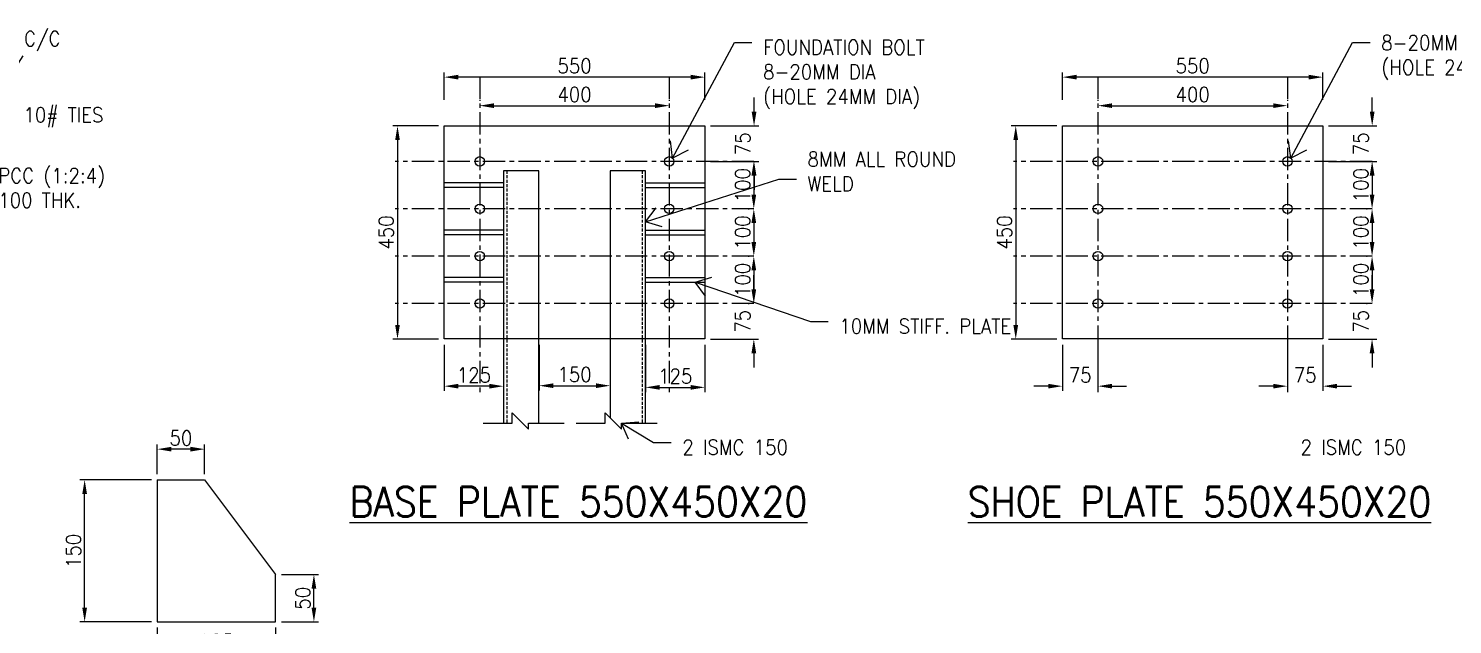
# Model space of a CAD drawing. Header units: millimetres. Extents: x 0 to 1124626, y -157535 to 82123.
# Drawn here: x 323483 to 335508, y 16396 to 21430 of the extents above; entities that cross this region are included whole.
import ezdxf

# ---------------------------------------------------------------- set-up
doc = ezdxf.new("R2010")
doc.units = ezdxf.units.MM
doc.header["$MEASUREMENT"] = 0
doc.linetypes.add('CENTER', pattern=[2, 1.25, -0.25, 0.25, -0.25])
doc.linetypes.add('HIDDEN', pattern=[0.375, 0.25, -0.125])
for name, color, linetype, lineweight in [('CN', 253, 'Continuous', 15), ('Dim', 6, 'Continuous', 13), ('PEDESTAL', 232, 'Continuous', 15), ('Text', 7, 'Continuous', 15), ('TITLE TEXT', 50, 'Continuous', 18)]:
    doc.layers.add(name, color=color, linetype=linetype, lineweight=lineweight)
doc.styles.add('style1', font='romans.shx', dxfattribs={"width": 0.9, "height": 300})
doc.dimstyles.new('4.0 DIM-1', dxfattribs={"dimscale": 40, "dimtxt": 125, "dimasz": 3, "dimexe": 1, "dimexo": 1.2, "dimgap": 0.8, "dimtad": 1, "dimdec": 0, "dimlfac": 0.25, "dimzin": 1, "dimdsep": 46, "dimtxsty": 'style1', "dimcen": 2, "dimclrd": 8, "dimclre": 8, "dimclrt": 7, "dimadec": 0, "dimazin": 0, "dimtfac": 1, "dimtdec": 0, "dimtofl": 0, "dimtmove": 1, "dimatfit": 3, "dimfxl": 1, "dimtolj": 1, "dimtzin": 0, "dimlwd": 9, "dimlwe": 9, "dimarcsym": 1})
doc.dimstyles.new('8.0 DIM-1', dxfattribs={"dimscale": 40, "dimtxt": 125, "dimasz": 3, "dimexe": 1, "dimexo": 1.2, "dimgap": 0.8, "dimtad": 1, "dimdec": 0, "dimlfac": 0.125, "dimzin": 1, "dimdsep": 46, "dimtxsty": 'style1', "dimcen": 2, "dimclrd": 8, "dimclre": 8, "dimclrt": 7, "dimadec": 0, "dimazin": 0, "dimtfac": 1, "dimtdec": 0, "dimtofl": 0, "dimtmove": 1, "dimatfit": 3, "dimfxl": 1, "dimtolj": 1, "dimtzin": 0, "dimlwd": 9, "dimlwe": 9, "dimarcsym": 1})
doc.dimstyles.new('Copy of DIM-1', dxfattribs={"dimscale": 40, "dimtxt": 125, "dimasz": 3, "dimexe": 1, "dimexo": 1.2, "dimgap": 0.8, "dimtad": 1, "dimdec": 0, "dimzin": 1, "dimdsep": 46, "dimtxsty": 'style1', "dimcen": 2, "dimclrd": 8, "dimclre": 8, "dimclrt": 7, "dimadec": 0, "dimazin": 0, "dimtfac": 1, "dimtdec": 0, "dimtofl": 0, "dimtmove": 1, "dimatfit": 3, "dimfxl": 1, "dimtolj": 1, "dimtzin": 0, "dimlwd": 9, "dimlwe": 9, "dimarcsym": 1})

# ---------------------------------------------------------------- blocks, each defined once
blk = doc.blocks.new('*D569')
at = {"layer": 'DEFPOINTS', "color": 0, "ltscale": 20, "transparency": 16777216}
for p in [(326994, 21019), (326994, 20778), (329194, 20778)]:
    blk.add_point(p, dxfattribs=at)
at = {"layer": 'Dim', "color": 8, "lineweight": 9, "ltscale": 20, "transparency": 16777216}
for p, q in [((326994, 20826), (326994, 21059)), ((329194, 20826), (329194, 21059)), ((329074, 21019), (327114, 21019))]:
    blk.add_line(p, q, dxfattribs=at)
at = {"layer": 'Dim', "color": 8, "ltscale": 20, "transparency": 16777216}
for points in [[(327114, 21039), (327114, 20999), (326994, 21019)], [(329074, 20999), (329074, 21039), (329194, 21019)]]:
    blk.add_solid(points, dxfattribs=at)
at = {"layer": 'Dim', "color": 7, "ltscale": 20, "transparency": 16777216, "insert": (328094, 21114), "char_height": 125, "attachment_point": 5, "style": 'style1'}
blk.add_mtext('\\A1;550', dxfattribs=at)
blk = doc.blocks.new('*D570')
at = {"layer": 'DEFPOINTS', "color": 0, "ltscale": 20, "transparency": 16777216}
for p in [(326994, 20607), (326599, 18807), (326994, 18807)]:
    blk.add_point(p, dxfattribs=at)
at = {"layer": 'Dim', "color": 8, "lineweight": 9, "ltscale": 20, "transparency": 16777216}
for p, q in [((326946, 20607), (326559, 20607)), ((326599, 20487), (326599, 18927)), ((326946, 18807), (326559, 18807))]:
    blk.add_line(p, q, dxfattribs=at)
at = {"layer": 'Dim', "color": 8, "ltscale": 20, "transparency": 16777216}
for points in [[(326619, 20487), (326579, 20487), (326599, 20607)], [(326579, 18927), (326619, 18927), (326599, 18807)]]:
    blk.add_solid(points, dxfattribs=at)
at = {"layer": 'Dim', "color": 7, "ltscale": 20, "transparency": 16777216, "insert": (326504, 19707), "char_height": 125, "attachment_point": 5, "rotation": 90, "style": 'style1'}
blk.add_mtext('\\A1;450', dxfattribs=at)
blk = doc.blocks.new('*D571')
at = {"layer": 'DEFPOINTS', "color": 0, "ltscale": 20, "transparency": 16777216}
for p in [(329608, 20307), (329608, 19907), (329608, 19907)]:
    blk.add_point(p, dxfattribs=at)
at = {"layer": 'Dim', "color": 8, "lineweight": 9, "ltscale": 20, "transparency": 16777216}
for p, q in [((329560, 20307), (329568, 20307)), ((329608, 20187), (329608, 20027)), ((329560, 19907), (329568, 19907))]:
    blk.add_line(p, q, dxfattribs=at)
at = {"layer": 'Dim', "color": 8, "ltscale": 20, "transparency": 16777216}
for points in [[(329628, 20187), (329588, 20187), (329608, 20307)], [(329588, 20027), (329628, 20027), (329608, 19907)]]:
    blk.add_solid(points, dxfattribs=at)
at = {"layer": 'Dim', "color": 7, "ltscale": 20, "transparency": 16777216, "insert": (329514, 20107), "char_height": 125, "attachment_point": 5, "rotation": 90, "style": 'style1'}
blk.add_mtext('\\A1;100', dxfattribs=at)
blk = doc.blocks.new('*D572')
at = {"layer": 'DEFPOINTS', "color": 0, "ltscale": 20, "transparency": 16777216}
for p in [(329608, 19907), (329608, 19507), (329608, 19507)]:
    blk.add_point(p, dxfattribs=at)
at = {"layer": 'Dim', "color": 8, "lineweight": 9, "ltscale": 20, "transparency": 16777216}
for p, q in [((329560, 19907), (329568, 19907)), ((329608, 19787), (329608, 19627)), ((329560, 19507), (329568, 19507))]:
    blk.add_line(p, q, dxfattribs=at)
at = {"layer": 'Dim', "color": 8, "ltscale": 20, "transparency": 16777216}
for points in [[(329628, 19787), (329588, 19787), (329608, 19907)], [(329588, 19627), (329628, 19627), (329608, 19507)]]:
    blk.add_solid(points, dxfattribs=at)
at = {"layer": 'Dim', "color": 7, "ltscale": 20, "transparency": 16777216, "insert": (329514, 19707), "char_height": 125, "attachment_point": 5, "rotation": 90, "style": 'style1'}
blk.add_mtext('\\A1;100', dxfattribs=at)
blk = doc.blocks.new('*D573')
at = {"layer": 'DEFPOINTS', "color": 0, "ltscale": 20, "transparency": 16777216}
for p in [(329608, 19507), (329608, 19107), (329608, 19107)]:
    blk.add_point(p, dxfattribs=at)
at = {"layer": 'Dim', "color": 8, "lineweight": 9, "ltscale": 20, "transparency": 16777216}
for p, q in [((329560, 19507), (329568, 19507)), ((329608, 19387), (329608, 19227)), ((329560, 19107), (329568, 19107))]:
    blk.add_line(p, q, dxfattribs=at)
at = {"layer": 'Dim', "color": 8, "ltscale": 20, "transparency": 16777216}
for points in [[(329628, 19387), (329588, 19387), (329608, 19507)], [(329588, 19227), (329628, 19227), (329608, 19107)]]:
    blk.add_solid(points, dxfattribs=at)
at = {"layer": 'Dim', "color": 7, "ltscale": 20, "transparency": 16777216, "insert": (329514, 19307), "char_height": 125, "attachment_point": 5, "rotation": 90, "style": 'style1'}
blk.add_mtext('\\A1;100', dxfattribs=at)
blk = doc.blocks.new('*D574')
at = {"layer": 'DEFPOINTS', "color": 0, "ltscale": 20, "transparency": 16777216}
for p in [(329608, 19107), (329194, 18807), (329608, 18807)]:
    blk.add_point(p, dxfattribs=at)
at = {"layer": 'Dim', "color": 8, "lineweight": 9, "ltscale": 20, "transparency": 16777216}
for p, q in [((329608, 19227), (329608, 19347)), ((329560, 19107), (329568, 19107)), ((329242, 18807), (329648, 18807)), ((329608, 18687), (329608, 18567))]:
    blk.add_line(p, q, dxfattribs=at)
at = {"layer": 'Dim', "color": 8, "ltscale": 20, "transparency": 16777216}
for points in [[(329588, 19227), (329628, 19227), (329608, 19107)], [(329628, 18687), (329588, 18687), (329608, 18807)]]:
    blk.add_solid(points, dxfattribs=at)
at = {"layer": 'Dim', "color": 7, "ltscale": 20, "transparency": 16777216, "insert": (329514, 18957), "char_height": 125, "attachment_point": 5, "rotation": 90, "style": 'style1'}
blk.add_mtext('\\A1;75', dxfattribs=at)
blk = doc.blocks.new('*D575')
at = {"layer": 'DEFPOINTS', "color": 0, "ltscale": 20, "transparency": 16777216}
for p in [(329194, 20607), (329610, 20607), (329194, 20307)]:
    blk.add_point(p, dxfattribs=at)
at = {"layer": 'Dim', "color": 8, "lineweight": 9, "ltscale": 20, "transparency": 16777216}
for p, q in [((329610, 20727), (329610, 20847)), ((329242, 20607), (329650, 20607)), ((329242, 20307), (329650, 20307)), ((329610, 20187), (329610, 20067))]:
    blk.add_line(p, q, dxfattribs=at)
at = {"layer": 'Dim', "color": 8, "ltscale": 20, "transparency": 16777216}
for points in [[(329590, 20727), (329630, 20727), (329610, 20607)], [(329630, 20187), (329590, 20187), (329610, 20307)]]:
    blk.add_solid(points, dxfattribs=at)
at = {"layer": 'Dim', "color": 7, "ltscale": 20, "transparency": 16777216, "insert": (329515, 20457), "char_height": 125, "attachment_point": 5, "rotation": 90, "style": 'style1'}
blk.add_mtext('\\A1;75', dxfattribs=at)
blk = doc.blocks.new('*D576')
at = {"layer": 'DEFPOINTS', "color": 0, "ltscale": 20, "transparency": 16777216}
for p in [(326994, 18807), (327494, 18807), (326994, 18409)]:
    blk.add_point(p, dxfattribs=at)
at = {"layer": 'Dim', "color": 8, "lineweight": 9, "ltscale": 20, "transparency": 16777216}
for p, q in [((326994, 18759), (326994, 18369)), ((327494, 18759), (327494, 18369)), ((327374, 18409), (327114, 18409))]:
    blk.add_line(p, q, dxfattribs=at)
at = {"layer": 'Dim', "color": 8, "ltscale": 20, "transparency": 16777216}
for points in [[(327114, 18429), (327114, 18389), (326994, 18409)], [(327374, 18389), (327374, 18429), (327494, 18409)]]:
    blk.add_solid(points, dxfattribs=at)
at = {"layer": 'Dim', "color": 7, "ltscale": 20, "transparency": 16777216, "insert": (327244, 18503), "char_height": 125, "attachment_point": 5, "style": 'style1'}
blk.add_mtext('\\A1;125', dxfattribs=at)
blk = doc.blocks.new('*D577')
at = {"layer": 'DEFPOINTS', "color": 0, "ltscale": 20, "transparency": 16777216}
for p in [(327794, 18807), (328394, 18807), (328394, 18413)]:
    blk.add_point(p, dxfattribs=at)
at = {"layer": 'Dim', "color": 8, "lineweight": 9, "ltscale": 20, "transparency": 16777216}
for p, q in [((327794, 18759), (327794, 18373)), ((328394, 18759), (328394, 18373)), ((327914, 18413), (328274, 18413))]:
    blk.add_line(p, q, dxfattribs=at)
at = {"layer": 'Dim', "color": 8, "ltscale": 20, "transparency": 16777216}
for points in [[(327914, 18433), (327914, 18393), (327794, 18413)], [(328274, 18393), (328274, 18433), (328394, 18413)]]:
    blk.add_solid(points, dxfattribs=at)
at = {"layer": 'Dim', "color": 7, "ltscale": 20, "transparency": 16777216, "insert": (328094, 18508), "char_height": 125, "attachment_point": 5, "style": 'style1'}
blk.add_mtext('\\A1;150', dxfattribs=at)
blk = doc.blocks.new('*D578')
at = {"layer": 'DEFPOINTS', "color": 0, "ltscale": 20, "transparency": 16777216}
for p in [(328694, 18807), (329194, 18807), (329194, 18399)]:
    blk.add_point(p, dxfattribs=at)
at = {"layer": 'Dim', "color": 8, "lineweight": 9, "ltscale": 20, "transparency": 16777216}
for p, q in [((328694, 18759), (328694, 18359)), ((329194, 18759), (329194, 18359)), ((328814, 18399), (329074, 18399))]:
    blk.add_line(p, q, dxfattribs=at)
at = {"layer": 'Dim', "color": 8, "ltscale": 20, "transparency": 16777216}
for points in [[(328814, 18419), (328814, 18379), (328694, 18399)], [(329074, 18379), (329074, 18419), (329194, 18399)]]:
    blk.add_solid(points, dxfattribs=at)
at = {"layer": 'Dim', "color": 7, "ltscale": 20, "transparency": 16777216, "insert": (328944, 18494), "char_height": 125, "attachment_point": 5, "style": 'style1'}
blk.add_mtext('\\A1;125', dxfattribs=at)
blk = doc.blocks.new('*D579')
at = {"layer": 'DEFPOINTS', "color": 0, "ltscale": 20, "transparency": 16777216}
for p in [(327294, 20778), (328894, 20778), (328894, 20778)]:
    blk.add_point(p, dxfattribs=at)
at = {"layer": 'Dim', "color": 8, "lineweight": 9, "ltscale": 20, "transparency": 16777216}
for p, q in [((327294, 20826), (327294, 20818)), ((328894, 20826), (328894, 20818)), ((327414, 20778), (328774, 20778))]:
    blk.add_line(p, q, dxfattribs=at)
at = {"layer": 'Dim', "color": 8, "ltscale": 20, "transparency": 16777216}
for points in [[(327414, 20798), (327414, 20758), (327294, 20778)], [(328774, 20758), (328774, 20798), (328894, 20778)]]:
    blk.add_solid(points, dxfattribs=at)
at = {"layer": 'Dim', "color": 7, "ltscale": 20, "transparency": 16777216, "insert": (328094, 20872), "char_height": 125, "attachment_point": 5, "style": 'style1'}
blk.add_mtext('\\A1;400', dxfattribs=at)
blk = doc.blocks.new('*D580')
at = {"layer": 'DEFPOINTS', "color": 0, "ltscale": 20, "transparency": 16777216}
for p in [(323957, 17618), (324570, 17618), (324570, 16418)]:
    blk.add_point(p, dxfattribs=at)
at = {"layer": 'Dim', "color": 8, "lineweight": 9, "ltscale": 20, "transparency": 16777216}
for p, q in [((324522, 17618), (323917, 17618)), ((323957, 16538), (323957, 17498)), ((324522, 16418), (323917, 16418))]:
    blk.add_line(p, q, dxfattribs=at)
at = {"layer": 'Dim', "color": 8, "ltscale": 20, "transparency": 16777216}
for points in [[(323977, 17498), (323937, 17498), (323957, 17618)], [(323937, 16538), (323977, 16538), (323957, 16418)]]:
    blk.add_solid(points, dxfattribs=at)
at = {"layer": 'Dim', "color": 7, "ltscale": 20, "transparency": 16777216, "insert": (323863, 17018), "char_height": 125, "attachment_point": 5, "rotation": 90, "style": 'style1'}
blk.add_mtext('\\A1;150', dxfattribs=at)
blk = doc.blocks.new('*D581')
at = {"layer": 'DEFPOINTS', "color": 0, "ltscale": 20, "transparency": 16777216}
for p in [(324570, 17877), (324570, 17618), (324970, 17618)]:
    blk.add_point(p, dxfattribs=at)
at = {"layer": 'Dim', "color": 8, "lineweight": 9, "ltscale": 20, "transparency": 16777216}
for p, q in [((324570, 17666), (324570, 17917)), ((324850, 17877), (324690, 17877)), ((324970, 17666), (324970, 17917))]:
    blk.add_line(p, q, dxfattribs=at)
at = {"layer": 'Dim', "color": 8, "ltscale": 20, "transparency": 16777216}
for points in [[(324690, 17897), (324690, 17857), (324570, 17877)], [(324850, 17857), (324850, 17897), (324970, 17877)]]:
    blk.add_solid(points, dxfattribs=at)
at = {"layer": 'Dim', "color": 7, "ltscale": 20, "transparency": 16777216, "insert": (324770, 17971), "char_height": 125, "attachment_point": 5, "style": 'style1'}
blk.add_mtext('\\A1;50', dxfattribs=at)
blk = doc.blocks.new('*D582')
at = {"layer": 'DEFPOINTS', "color": 0, "ltscale": 20, "transparency": 16777216}
for p in [(324570, 16418), (325570, 16418), (325570, 16157)]:
    blk.add_point(p, dxfattribs=at)
at = {"layer": 'Dim', "color": 8, "lineweight": 9, "ltscale": 20, "transparency": 16777216}
for p, q in [((324570, 16370), (324570, 16117)), ((325570, 16370), (325570, 16117)), ((324690, 16157), (325450, 16157))]:
    blk.add_line(p, q, dxfattribs=at)
at = {"layer": 'Dim', "color": 8, "ltscale": 20, "transparency": 16777216}
for points in [[(324690, 16177), (324690, 16137), (324570, 16157)], [(325450, 16137), (325450, 16177), (325570, 16157)]]:
    blk.add_solid(points, dxfattribs=at)
at = {"layer": 'Dim', "color": 7, "ltscale": 20, "transparency": 16777216, "insert": (325070, 16252), "char_height": 125, "attachment_point": 5, "style": 'style1'}
blk.add_mtext('\\A1;125', dxfattribs=at)
blk = doc.blocks.new('*D583')
at = {"layer": 'DEFPOINTS', "color": 0, "ltscale": 20, "transparency": 16777216}
for p in [(325570, 16818), (325893, 16818), (325570, 16418)]:
    blk.add_point(p, dxfattribs=at)
at = {"layer": 'Dim', "color": 8, "lineweight": 9, "ltscale": 20, "transparency": 16777216}
for p, q in [((325618, 16818), (325933, 16818)), ((325893, 16538), (325893, 16698)), ((325618, 16418), (325933, 16418))]:
    blk.add_line(p, q, dxfattribs=at)
at = {"layer": 'Dim', "color": 8, "ltscale": 20, "transparency": 16777216}
for points in [[(325913, 16698), (325873, 16698), (325893, 16818)], [(325873, 16538), (325913, 16538), (325893, 16418)]]:
    blk.add_solid(points, dxfattribs=at)
at = {"layer": 'Dim', "color": 7, "ltscale": 20, "transparency": 16777216, "insert": (325799, 16618), "char_height": 125, "attachment_point": 5, "rotation": 90, "style": 'style1'}
blk.add_mtext('\\A1;50', dxfattribs=at)
blk = doc.blocks.new('*D554')
at = {"layer": 'DEFPOINTS', "color": 0, "ltscale": 20, "transparency": 16777216}
for p in [(332214, 21019), (332214, 20778), (334414, 20778)]:
    blk.add_point(p, dxfattribs=at)
at = {"layer": 'Dim', "color": 8, "lineweight": 9, "ltscale": 20, "transparency": 16777216}
for p, q in [((332214, 20826), (332214, 21059)), ((334414, 20826), (334414, 21059)), ((334294, 21019), (332334, 21019))]:
    blk.add_line(p, q, dxfattribs=at)
at = {"layer": 'Dim', "color": 8, "ltscale": 20, "transparency": 16777216}
for points in [[(332334, 21039), (332334, 20999), (332214, 21019)], [(334294, 20999), (334294, 21039), (334414, 21019)]]:
    blk.add_solid(points, dxfattribs=at)
at = {"layer": 'Dim', "color": 7, "ltscale": 20, "transparency": 16777216, "insert": (333314, 21114), "char_height": 125, "attachment_point": 5, "style": 'style1'}
blk.add_mtext('\\A1;550', dxfattribs=at)
blk = doc.blocks.new('*D555')
at = {"layer": 'DEFPOINTS', "color": 0, "ltscale": 20, "transparency": 16777216}
for p in [(332214, 20607), (331820, 18807), (332214, 18807)]:
    blk.add_point(p, dxfattribs=at)
at = {"layer": 'Dim', "color": 8, "lineweight": 9, "ltscale": 20, "transparency": 16777216}
for p, q in [((332166, 20607), (331780, 20607)), ((331820, 20487), (331820, 18927)), ((332166, 18807), (331780, 18807))]:
    blk.add_line(p, q, dxfattribs=at)
at = {"layer": 'Dim', "color": 8, "ltscale": 20, "transparency": 16777216}
for points in [[(331840, 20487), (331800, 20487), (331820, 20607)], [(331800, 18927), (331840, 18927), (331820, 18807)]]:
    blk.add_solid(points, dxfattribs=at)
at = {"layer": 'Dim', "color": 7, "ltscale": 20, "transparency": 16777216, "insert": (331725, 19707), "char_height": 125, "attachment_point": 5, "rotation": 90, "style": 'style1'}
blk.add_mtext('\\A1;450', dxfattribs=at)
blk = doc.blocks.new('*D556')
at = {"layer": 'DEFPOINTS', "color": 0, "ltscale": 20, "transparency": 16777216}
for p in [(334829, 20307), (334829, 19907), (334829, 19907)]:
    blk.add_point(p, dxfattribs=at)
at = {"layer": 'Dim', "color": 8, "lineweight": 9, "ltscale": 20, "transparency": 16777216}
for p, q in [((334781, 20307), (334789, 20307)), ((334829, 20187), (334829, 20027)), ((334781, 19907), (334789, 19907))]:
    blk.add_line(p, q, dxfattribs=at)
at = {"layer": 'Dim', "color": 8, "ltscale": 20, "transparency": 16777216}
for points in [[(334849, 20187), (334809, 20187), (334829, 20307)], [(334809, 20027), (334849, 20027), (334829, 19907)]]:
    blk.add_solid(points, dxfattribs=at)
at = {"layer": 'Dim', "color": 7, "ltscale": 20, "transparency": 16777216, "insert": (334735, 20107), "char_height": 125, "attachment_point": 5, "rotation": 90, "style": 'style1'}
blk.add_mtext('\\A1;100', dxfattribs=at)
blk = doc.blocks.new('*D557')
at = {"layer": 'DEFPOINTS', "color": 0, "ltscale": 20, "transparency": 16777216}
for p in [(334829, 19907), (334829, 19507), (334829, 19507)]:
    blk.add_point(p, dxfattribs=at)
at = {"layer": 'Dim', "color": 8, "lineweight": 9, "ltscale": 20, "transparency": 16777216}
for p, q in [((334781, 19907), (334789, 19907)), ((334829, 19787), (334829, 19627)), ((334781, 19507), (334789, 19507))]:
    blk.add_line(p, q, dxfattribs=at)
at = {"layer": 'Dim', "color": 8, "ltscale": 20, "transparency": 16777216}
for points in [[(334849, 19787), (334809, 19787), (334829, 19907)], [(334809, 19627), (334849, 19627), (334829, 19507)]]:
    blk.add_solid(points, dxfattribs=at)
at = {"layer": 'Dim', "color": 7, "ltscale": 20, "transparency": 16777216, "insert": (334735, 19707), "char_height": 125, "attachment_point": 5, "rotation": 90, "style": 'style1'}
blk.add_mtext('\\A1;100', dxfattribs=at)
blk = doc.blocks.new('*D558')
at = {"layer": 'DEFPOINTS', "color": 0, "ltscale": 20, "transparency": 16777216}
for p in [(334829, 19507), (334829, 19107), (334829, 19107)]:
    blk.add_point(p, dxfattribs=at)
at = {"layer": 'Dim', "color": 8, "lineweight": 9, "ltscale": 20, "transparency": 16777216}
for p, q in [((334781, 19507), (334789, 19507)), ((334829, 19387), (334829, 19227)), ((334781, 19107), (334789, 19107))]:
    blk.add_line(p, q, dxfattribs=at)
at = {"layer": 'Dim', "color": 8, "ltscale": 20, "transparency": 16777216}
for points in [[(334849, 19387), (334809, 19387), (334829, 19507)], [(334809, 19227), (334849, 19227), (334829, 19107)]]:
    blk.add_solid(points, dxfattribs=at)
at = {"layer": 'Dim', "color": 7, "ltscale": 20, "transparency": 16777216, "insert": (334735, 19307), "char_height": 125, "attachment_point": 5, "rotation": 90, "style": 'style1'}
blk.add_mtext('\\A1;100', dxfattribs=at)
blk = doc.blocks.new('*D559')
at = {"layer": 'DEFPOINTS', "color": 0, "ltscale": 20, "transparency": 16777216}
for p in [(334829, 19107), (334414, 18807), (334829, 18807)]:
    blk.add_point(p, dxfattribs=at)
at = {"layer": 'Dim', "color": 8, "lineweight": 9, "ltscale": 20, "transparency": 16777216}
for p, q in [((334829, 19227), (334829, 19347)), ((334781, 19107), (334789, 19107)), ((334462, 18807), (334869, 18807)), ((334829, 18687), (334829, 18567))]:
    blk.add_line(p, q, dxfattribs=at)
at = {"layer": 'Dim', "color": 8, "ltscale": 20, "transparency": 16777216}
for points in [[(334809, 19227), (334849, 19227), (334829, 19107)], [(334849, 18687), (334809, 18687), (334829, 18807)]]:
    blk.add_solid(points, dxfattribs=at)
at = {"layer": 'Dim', "color": 7, "ltscale": 20, "transparency": 16777216, "insert": (334735, 18957), "char_height": 125, "attachment_point": 5, "rotation": 90, "style": 'style1'}
blk.add_mtext('\\A1;75', dxfattribs=at)
blk = doc.blocks.new('*D560')
at = {"layer": 'DEFPOINTS', "color": 0, "ltscale": 20, "transparency": 16777216}
for p in [(334414, 20607), (334830, 20607), (334414, 20307)]:
    blk.add_point(p, dxfattribs=at)
at = {"layer": 'Dim', "color": 8, "lineweight": 9, "ltscale": 20, "transparency": 16777216}
for p, q in [((334830, 20727), (334830, 20847)), ((334462, 20607), (334870, 20607)), ((334462, 20307), (334870, 20307)), ((334830, 20187), (334830, 20067))]:
    blk.add_line(p, q, dxfattribs=at)
at = {"layer": 'Dim', "color": 8, "ltscale": 20, "transparency": 16777216}
for points in [[(334810, 20727), (334850, 20727), (334830, 20607)], [(334850, 20187), (334810, 20187), (334830, 20307)]]:
    blk.add_solid(points, dxfattribs=at)
at = {"layer": 'Dim', "color": 7, "ltscale": 20, "transparency": 16777216, "insert": (334736, 20457), "char_height": 125, "attachment_point": 5, "rotation": 90, "style": 'style1'}
blk.add_mtext('\\A1;75', dxfattribs=at)
blk = doc.blocks.new('*D561')
at = {"layer": 'DEFPOINTS', "color": 0, "ltscale": 20, "transparency": 16777216}
for p in [(332214, 18807), (332514, 18807), (332214, 18409)]:
    blk.add_point(p, dxfattribs=at)
at = {"layer": 'Dim', "color": 8, "lineweight": 9, "ltscale": 20, "transparency": 16777216}
for p, q in [((332214, 18759), (332214, 18369)), ((332514, 18759), (332514, 18369)), ((332094, 18409), (331974, 18409)), ((332634, 18409), (332754, 18409))]:
    blk.add_line(p, q, dxfattribs=at)
at = {"layer": 'Dim', "color": 8, "ltscale": 20, "transparency": 16777216}
for points in [[(332094, 18389), (332094, 18429), (332214, 18409)], [(332634, 18429), (332634, 18389), (332514, 18409)]]:
    blk.add_solid(points, dxfattribs=at)
at = {"layer": 'Dim', "color": 7, "ltscale": 20, "transparency": 16777216, "insert": (332364, 18503), "char_height": 125, "attachment_point": 5, "style": 'style1'}
blk.add_mtext('\\A1;75', dxfattribs=at)
blk = doc.blocks.new('*D562')
at = {"layer": 'DEFPOINTS', "color": 0, "ltscale": 20, "transparency": 16777216}
for p in [(332514, 20778), (334114, 20778), (334114, 20778)]:
    blk.add_point(p, dxfattribs=at)
at = {"layer": 'Dim', "color": 8, "lineweight": 9, "ltscale": 20, "transparency": 16777216}
for p, q in [((332514, 20826), (332514, 20818)), ((334114, 20826), (334114, 20818)), ((332634, 20778), (333994, 20778))]:
    blk.add_line(p, q, dxfattribs=at)
at = {"layer": 'Dim', "color": 8, "ltscale": 20, "transparency": 16777216}
for points in [[(332634, 20798), (332634, 20758), (332514, 20778)], [(333994, 20758), (333994, 20798), (334114, 20778)]]:
    blk.add_solid(points, dxfattribs=at)
at = {"layer": 'Dim', "color": 7, "ltscale": 20, "transparency": 16777216, "insert": (333314, 20872), "char_height": 125, "attachment_point": 5, "style": 'style1'}
blk.add_mtext('\\A1;400', dxfattribs=at)
blk = doc.blocks.new('*D563')
at = {"layer": 'DEFPOINTS', "color": 0, "ltscale": 20, "transparency": 16777216}
for p in [(334114, 18807), (334414, 18807), (334414, 18409)]:
    blk.add_point(p, dxfattribs=at)
at = {"layer": 'Dim', "color": 8, "lineweight": 9, "ltscale": 20, "transparency": 16777216}
for p, q in [((334114, 18759), (334114, 18369)), ((334414, 18759), (334414, 18369)), ((333994, 18409), (333874, 18409)), ((334534, 18409), (334654, 18409))]:
    blk.add_line(p, q, dxfattribs=at)
at = {"layer": 'Dim', "color": 8, "ltscale": 20, "transparency": 16777216}
for points in [[(333994, 18389), (333994, 18429), (334114, 18409)], [(334534, 18429), (334534, 18389), (334414, 18409)]]:
    blk.add_solid(points, dxfattribs=at)
at = {"layer": 'Dim', "color": 7, "ltscale": 20, "transparency": 16777216, "insert": (334264, 18503), "char_height": 125, "attachment_point": 5, "style": 'style1'}
blk.add_mtext('\\A1;75', dxfattribs=at)

msp = doc.modelspace()

# ---------------------------------------------------------------- linework, layer by layer
at = {"layer": 'CN', "color": 252, "linetype": 'CENTER', "ltscale": 150, "true_color": 0x939598}
for p, q in [((327293.751, 21022.1639), (327293.751, 18322.8813)), ((328893.751, 21022.1639), (328893.751, 18322.8813)), ((332514.3288, 21022.1639), (332514.3288, 18322.8813)), ((334114.3288, 21022.1639), (334114.3288, 18322.8813)), ((329608.4322, 20307.4828), (326579.0698, 20307.4828)), ((334829.0099, 20307.4828), (331799.6476, 20307.4828)), ((329608.4322, 19907.4828), (326579.0698, 19907.4828)), ((334829.0099, 19907.4828), (331799.6476, 19907.4828)), ((329608.4322, 19507.4828), (326579.0698, 19507.4828)), ((334829.0099, 19507.4828), (331799.6476, 19507.4828)), ((329608.4322, 19107.4828), (326579.0698, 19107.4828)), ((334829.0099, 19107.4828), (331799.6476, 19107.4828))]:
    msp.add_line(p, q, dxfattribs=at)
at = {"layer": 'Dim', "ltscale": 20}
for points in [[(326993.751, 20607.4828), (329193.751, 20607.4828), (329193.751, 18807.4828), (326993.751, 18807.4828)], [(332214.3288, 20607.4828), (334414.3288, 20607.4828), (334414.3288, 18807.4828), (332214.3288, 18807.4828)]]:
    msp.add_lwpolyline(points, close=True, dxfattribs=at)
for centre in [(327293.751, 20307.4828), (328893.751, 20307.4828), (332514.3288, 20307.4828), (334114.3288, 20307.4828), (327293.751, 19907.4828), (328893.751, 19907.4828), (332514.3288, 19907.4828), (334114.3288, 19907.4828), (327293.751, 19507.4828), (328893.751, 19507.4828), (332514.3288, 19507.4828), (334114.3288, 19507.4828), (327293.751, 19107.4828), (328893.751, 19107.4828), (332514.3288, 19107.4828), (334114.3288, 19107.4828)]:
    msp.add_circle(centre, 40, dxfattribs=at)
at = {"layer": 'PEDESTAL', "linetype": 'HIDDEN', "ltscale": 100}
for p, q in [((327522.61, 20227.4828), (327522.61, 18096.8598)), ((328664.892, 20227.4828), (328664.892, 18096.8598))]:
    msp.add_line(p, q, dxfattribs=at)
at = {"layer": 'PEDESTAL', "ltscale": 20}
for p, q in [((327493.751, 20127.4828), (326993.751, 20127.4828)), ((327493.751, 20087.4828), (326993.751, 20087.4828)), ((328693.751, 20127.4828), (329193.751, 20127.4828)), ((328693.751, 20087.4828), (329193.751, 20087.4828)), ((327493.751, 19727.4828), (326993.751, 19727.4828)), ((328693.751, 19727.4828), (329193.751, 19727.4828)), ((327493.751, 19687.4828), (326993.751, 19687.4828)), ((328693.751, 19687.4828), (329193.751, 19687.4828)), ((327493.751, 19327.4828), (326993.751, 19327.4828)), ((327493.751, 19287.4828), (326993.751, 19287.4828)), ((328693.751, 19327.4828), (329193.751, 19327.4828)), ((328693.751, 19287.4828), (329193.751, 19287.4828)), ((327567.4691, 18096.8598), (327567.4691, 18184.4351)), ((327567.4691, 18184.4351), (327705.9725, 18045.9317)), ((328352.3741, 18096.8598), (328352.3741, 18184.4351)), ((328352.3741, 18184.4351), (328490.8775, 18045.9317)), ((327323.0762, 18096.8598), (327567.4691, 18096.8598)), ((327705.9725, 18045.9317), (327705.9725, 18096.8598)), ((327705.9725, 18096.8598), (328007.7783, 18096.8598)), ((328107.9813, 18096.8598), (328352.3741, 18096.8598)), ((328490.8775, 18045.9317), (328490.8775, 18096.8598)), ((328490.8775, 18096.8598), (328792.6834, 18096.8598)), ((324569.7242, 17618.1857), (324569.7242, 16418.1857)), ((324569.7242, 17618.1857), (324969.7242, 17618.1857)), ((324969.7242, 17618.1857), (325569.7242, 16818.1857)), ((325569.7242, 16418.1857), (325569.7242, 16818.1857)), ((324569.7242, 16418.1857), (325569.7242, 16418.1857))]:
    msp.add_line(p, q, dxfattribs=at)
for points in [[(327793.751, 18096.8598), (327793.751, 20227.4828), (327493.751, 20227.4828), (327493.751, 18096.8598)], [(328693.751, 18096.8598), (328693.751, 20227.4828), (328393.751, 20227.4828), (328393.751, 18143.0582)]]:
    msp.add_lwpolyline(points, dxfattribs=at)

# ---------------------------------------------------------------- texts
at = {"layer": 'Text', "ltscale": 20, "char_height": 125, "width": 1577.336222, "style": 'style1'}
for s, insert, attachment_point in [('12-135 C/C \\PBOTHWAY', (322760.2404, 21072.7488), 7), ('FOUNDATION BOLT', (329686.2428, 21208.5359), 7), ('8-20MM DIA \\P(HOLE 24MM DIA)', (334906.8206, 20997.5778), 7), ('8-20MM DIA \\P(HOLE 24MM DIA)', (329686.2428, 20750.5007), 7), ('3- 10# TIES', (323141.5484, 20595.732), 7), ('8MM ALL ROUND WELD', (330061.5142, 20055.6906), 7), ('PCC (1:2:4) \\P100 THK.', (323227.573, 20249.6519), 1), ('10MM STIFF. PLATE', (330330.0705, 18852.8651), 7), ('2 ISMC 150', (329004.4509, 17830.4915), 7), ('2 ISMC 150', (334225.0286, 17830.4915), 7)]:
    msp.add_mtext(s, dxfattribs=dict(at, insert=insert, attachment_point=attachment_point))
at = {"layer": 'TITLE TEXT', "ltscale": 20, "char_height": 250, "width": 8570.669872, "attachment_point": 1, "style": 'style1'}
for s, insert in [('{\\LBASE PLATE 550X450X20}', (326193.4845, 17557.4504)), ('{\\LSHOE PLATE 550X450X20}', (331414.0622, 17557.4504))]:
    msp.add_mtext(s, dxfattribs=dict(at, insert=insert))

# ---------------------------------------------------------------- dimensions: what is measured, and where the dimension line sits
at = {"layer": 'Dim', "ltscale": 20}
for base, p1, p2, dimstyle, picture, middle in [((326993.751, 21019.2584), (329193.751, 20777.8978), (326993.751, 20777.8978), '4.0 DIM-1', '*D569', (328093.751, 21113.7584)), ((332214.3288, 21019.2584), (334414.3288, 20777.8978), (332214.3288, 20777.8978), '4.0 DIM-1', '*D554', (333314.3288, 21113.7584)), ((328893.751, 20777.8978), (327293.751, 20777.8978), (328893.751, 20777.8978), '4.0 DIM-1', '*D579', (328093.751, 20872.3978)), ((334114.3288, 20777.8978), (332514.3288, 20777.8978), (334114.3288, 20777.8978), '4.0 DIM-1', '*D562', (333314.3288, 20872.3978)), ((326993.751, 18408.6413), (327493.751, 18807.4828), (326993.751, 18807.4828), '4.0 DIM-1', '*D576', (327243.751, 18503.1413)), ((328393.751, 18413.3524), (327793.751, 18807.4828), (328393.751, 18807.4828), '4.0 DIM-1', '*D577', (328093.751, 18507.8524)), ((329193.751, 18399.2191), (328693.751, 18807.4828), (329193.751, 18807.4828), '4.0 DIM-1', '*D578', (328943.751, 18493.7191)), ((332214.3288, 18408.6413), (332514.3288, 18807.4828), (332214.3288, 18807.4828), '4.0 DIM-1', '*D561', (332364.3288, 18503.1413)), ((324569.7242, 17876.94), (324969.7242, 17618.1857), (324569.7242, 17618.1857), '8.0 DIM-1', '*D581', (324769.7242, 17971.44)), ((325569.7242, 16157.0976), (324569.7242, 16418.1857), (325569.7242, 16418.1857), '8.0 DIM-1', '*D582', (325069.7242, 16251.5976))]:
    dim = msp.add_linear_dim(base=base, p1=p1, p2=p2, dimstyle=dimstyle, dxfattribs=at)
    dim.commit()
    dim.dimension.update_dxf_attribs({"geometry": picture, "text_midpoint": middle})
for base, p1, p2, angle, dimstyle, picture, middle in [((329609.7843, 20607.4828), (329193.751, 20307.4828), (329193.751, 20607.4828), 90, '4.0 DIM-1', '*D575', (329515.2843, 20457.4828)), ((334830.362, 20607.4828), (334414.3288, 20307.4828), (334414.3288, 20607.4828), 90, '4.0 DIM-1', '*D560', (334735.862, 20457.4828)), ((326598.971, 18807.4828), (326993.751, 20607.4828), (326993.751, 18807.4828), 90, '4.0 DIM-1', '*D570', (326504.471, 19707.4828)), ((331819.5487, 18807.4828), (332214.3288, 20607.4828), (332214.3288, 18807.4828), 90, '4.0 DIM-1', '*D555', (331725.0487, 19707.4828)), ((329608.4322, 19907.4828), (329608.4322, 20307.4828), (329608.4322, 19907.4828), 90, '4.0 DIM-1', '*D571', (329513.9322, 20107.4828)), ((334829.0099, 19907.4828), (334829.0099, 20307.4828), (334829.0099, 19907.4828), 90, '4.0 DIM-1', '*D556', (334734.5099, 20107.4828)), ((329608.4322, 19507.4828), (329608.4322, 19907.4828), (329608.4322, 19507.4828), 90, '4.0 DIM-1', '*D572', (329513.9322, 19707.4828)), ((334829.0099, 19507.4828), (334829.0099, 19907.4828), (334829.0099, 19507.4828), 90, '4.0 DIM-1', '*D557', (334734.5099, 19707.4828)), ((329608.4322, 19107.4828), (329608.4322, 19507.4828), (329608.4322, 19107.4828), 90, '4.0 DIM-1', '*D573', (329513.9322, 19307.4828)), ((334829.0099, 19107.4828), (334829.0099, 19507.4828), (334829.0099, 19107.4828), 90, '4.0 DIM-1', '*D558', (334734.5099, 19307.4828)), ((329608.4322, 18807.4828), (329608.4322, 19107.4828), (329193.751, 18807.4828), 90, '4.0 DIM-1', '*D574', (329513.9322, 18957.4828)), ((334829.0099, 18807.4828), (334829.0099, 19107.4828), (334414.3288, 18807.4828), 90, '4.0 DIM-1', '*D559', (334734.5099, 18957.4828)), ((334414.3288, 18408.6413), (334114.3288, 18807.4828), (334414.3288, 18807.4828), 180, '4.0 DIM-1', '*D563', (334264.3288, 18503.1413)), ((323957.4464, 17618.1857), (324569.7242, 16418.1857), (324569.7242, 17618.1857), 90, '8.0 DIM-1', '*D580', (323862.9464, 17018.1857)), ((325893.0876, 16818.1857), (325569.7242, 16418.1857), (325569.7242, 16818.1857), 90, '8.0 DIM-1', '*D583', (325798.5876, 16618.1857))]:
    dim = msp.add_linear_dim(base=base, p1=p1, p2=p2, angle=angle, dimstyle=dimstyle, dxfattribs=at)
    dim.commit()
    dim.dimension.update_dxf_attribs({"geometry": picture, "text_midpoint": middle})

# ---------------------------------------------------------------- leaders
for points in [[(328922.0353, 20335.767), (329443.7729, 21310.4185), (329591.9132, 21310.4185)], [(334142.613, 20335.767), (334664.3506, 21310.4185), (334812.491, 21310.4185)], [(328693.751, 19797.8753), (329819.0443, 20157.5731), (329967.1847, 20157.5731)], [(329113.8019, 19287.4828), (330087.6005, 18954.7476), (330235.7409, 18954.7476)], [(328490.8775, 18096.8598), (328761.9809, 17932.374), (328910.1213, 17932.374)]]:
    msp.add_leader(points, dimstyle='Copy of DIM-1', override={"dimtxt": 125, "dimasz": 3, "dimgap": 0.8, "dimtad": 0, "dimldrblk": 'Open90'}, dxfattribs=at)

doc.saveas('drawing.dxf')
